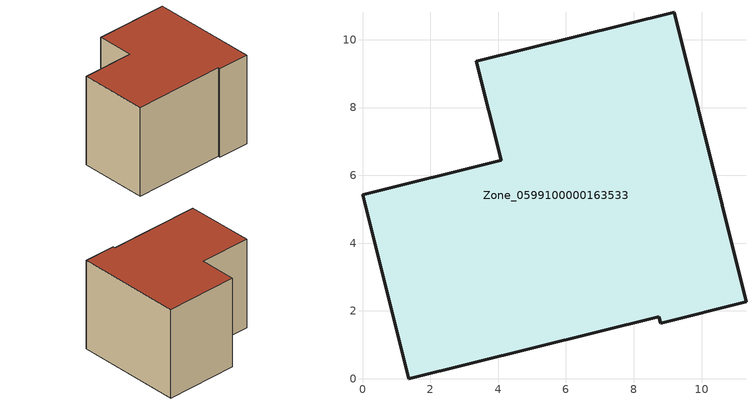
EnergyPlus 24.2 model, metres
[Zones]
Zone_0599100000163533
 floor ground (C_G): 8.79,1.64 8.74,1.83 1.36,0 0,5.42 4.09,6.45 3.36,9.36 9.19,10.81 11.31,2.27 z0
 wall outside (C_F): 8.74,1.83 8.79,1.64 11.31,2.27 9.19,10.81 3.36,9.36 4.09,6.45 0,5.42 1.36,0 8.74,1.83 z0:7.52
 roof outside (C_R): 0,5.42 1.36,0 8.74,1.83 8.79,1.64 11.31,2.27 9.19,10.81 3.36,9.36 4.09,6.45 z7.52
[BUILDING]
Pand.0599100000163533: North Axis=0; Terrain=City; Loads Convergence Tolerance Value=0.04; Temperature Convergence Tolerance Value=0.4; Solar Distribution=FullExterior; Maximum Number of Warmup Days=25; Minimum Number of Warmup Days=1
[Site:Location]
Rotterdam.The.Hague.AP_ZH_NLD Design_Conditions: Latitude=51.96; Longitude=4.45; Time Zone=1; Elevation=-4.5
[SITE:GROUNDTEMPERATURE:BUILDINGSURFACE]
18, 18, 18, 18, 18, 18, 18, 18, 18, 18, 18, 18
[MATERIAL] Thermal Absorptance=0.9; Solar Absorptance=0.7; Visible Absorptance=0.7
Name | Roughness | Thickness | Conductivity | Density | Specific Heat
G.TC.1975-1991 | MediumSmooth | 0.15 | 0.288461 | 540 | 1210
F.TC.1975-1991 | Rough | 0.3 | 0.230769 | 1920 | 840
R.TC.1975-1991 | MediumRough | 0.2 | 0.153846 | 1500 | 1000
[CONSTRUCTION]
C_G: G.TC.1975-1991
C_F: F.TC.1975-1991
C_R: R.TC.1975-1991
[ZONE]
Zone_0599100000163533: Type=1; Multiplier=1; Ceiling Height=Autocalculate; Volume=Autocalculate; Floor Area=autocalculate; Part of Total Floor Area=Yes
[ZONEINFILTRATION:DESIGNFLOWRATE]
Infil_Zone_0599100000163533: Zone or ZoneList or Space or SpaceList=Zone_0599100000163533; Schedule=AlwaysOn; Design Flow Rate Calculation Method=Flow/Area; Flow Rate per Floor Area=0.003; Constant Term Coefficient=1; Temperature Term Coefficient=0; Velocity Term Coefficient=0; Velocity Squared Term Coefficient=0
[HVACTEMPLATE:ZONE:IDEALLOADSAIRSYSTEM]
Zone_0599100000163533: Maximum Heating Supply Air Temperature=50; Minimum Cooling Supply Air Temperature=13; Maximum Heating Supply Air Humidity Ratio=0.0156; Minimum Cooling Supply Air Humidity Ratio=0.0077; Heating Limit=NoLimit; Cooling Limit=NoLimit; Dehumidification Control Type=ConstantSensibleHeatRatio; Cooling Sensible Heat Ratio=0.7; Dehumidification Setpoint=60; Humidification Control Type=None; Humidification Setpoint=30; Outdoor Air Method=None; Outdoor Air Flow Rate per Person=0.00944; Outdoor Air Flow Rate per Zone Floor Area=0; Outdoor Air Flow Rate per Zone=0; Demand Controlled Ventilation Type=None; Outdoor Air Economizer Type=NoEconomizer; Heat Recovery Type=None; Sensible Heat Recovery Effectiveness=0.7; Latent Heat Recovery Effectiveness=0.65
[ZONECONTROL:THERMOSTAT]
ThermostatControl_Zone_0599100000163533: Zone or ZoneList=Zone_0599100000163533; Control Type Schedule=DualSetpointControlType; Control 1=Thermostat_Zone_0599100000163533; Temperature Difference Between Cutout And Setpoint=0
[THERMOSTATSETPOINT:DUALSETPOINT]
Thermostat_Zone_0599100000163533: Heating Setpoint Temperature Schedule=HeatingSetpoint_Zone_0599100000163533; Cooling Setpoint Temperature Schedule=CoolingSetpoint_Zone_0599100000163533
[SCHEDULE:COMPACT]
HeatingSetpoint_Zone_0599100000163533: Through: 12/31, For: AllDays, Until: 24:00, 21
CoolingSetpoint_Zone_0599100000163533: Through: 12/31, For: AllDays, Until: 24:00, 24
DualSetpointControlType: Through: 12/31, For: AllDays, Until: 24:00, 4
AlwaysOn: Through: 12/31, For: AllDays, Until: 24:00, 1
